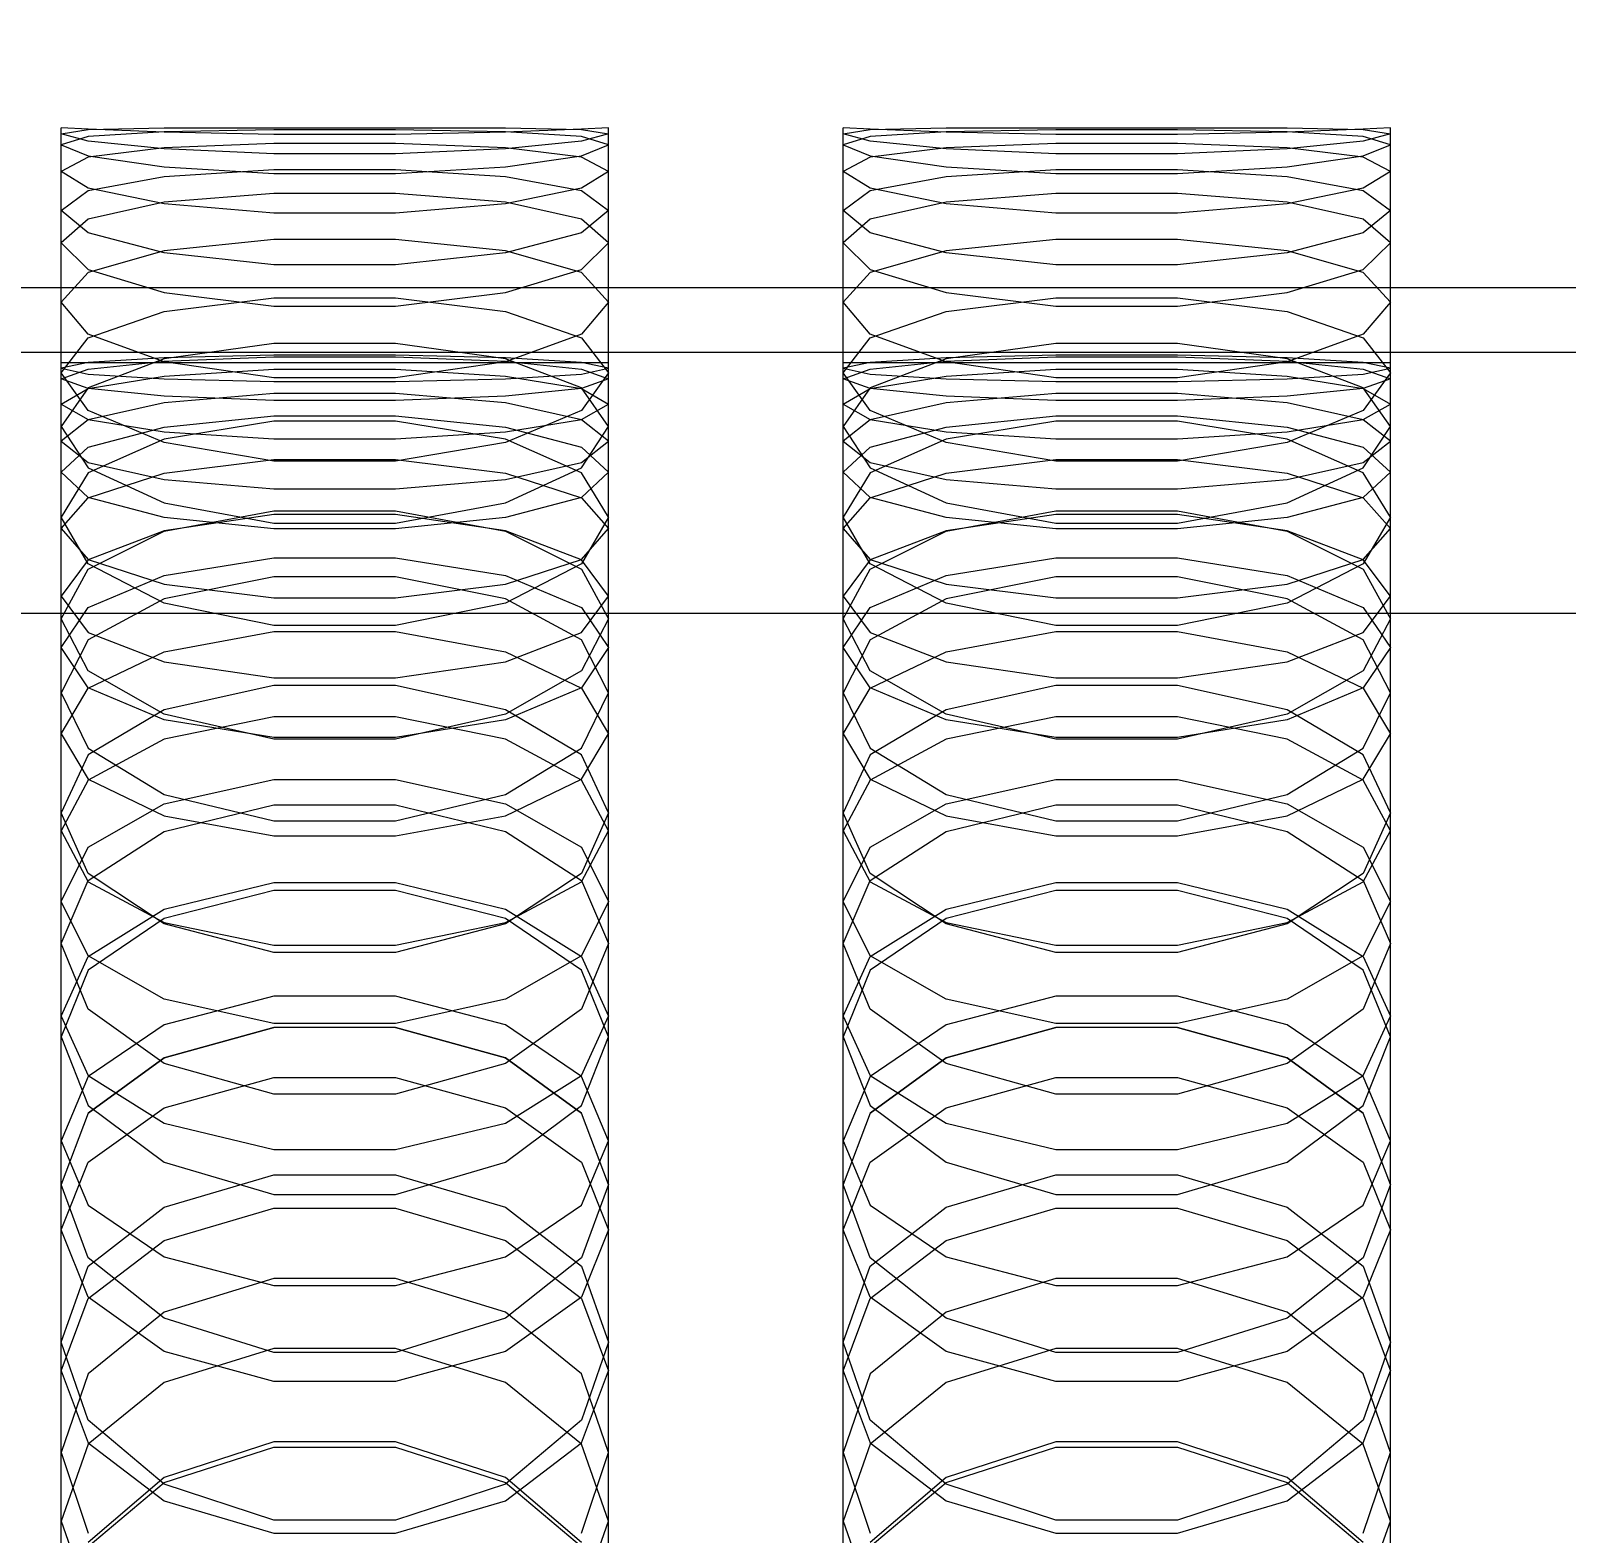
# Model space of a CAD drawing. Header units: millimetres. Extents: x -191664 to 191490, y -197311 to 10263.
# Drawn here: x 1876.7 to 1994.5, y -117190.6 to -117075.3 of the extents above; entities that cross this region are included whole.
import ezdxf

# ---------------------------------------------------------------- set-up
doc = ezdxf.new("R2010")
doc.units = ezdxf.units.MM
for name, color, linetype, lineweight in [('COTAS_P', 1, 'Continuous', 0), ('DET_briquetadora_frontal', 7, 'Continuous', 0), ('R15_COTAS_TRANSPORTE_P', 1, 'Continuous', 0)]:
    doc.layers.add(name, color=color, linetype=linetype, lineweight=lineweight)
doc.dimstyles.new('PLANTA_20', dxfattribs={"dimtxt": 50, "dimasz": 30, "dimexe": 30, "dimexo": 16, "dimgap": 20, "dimtad": 1, "dimtih": 1, "dimtoh": 1, "dimdec": 1, "dimzin": 0, "dimdsep": 46, "dimcen": 0.09, "dimadec": 0, "dimazin": 0, "dimtfac": 1, "dimtdec": 4, "dimtofl": 0, "dimtmove": 0, "dimatfit": 3, "dimfxl": 1, "dimtolj": 1, "dimtzin": 0, "dimarcsym": 0})

# ---------------------------------------------------------------- blocks, each defined once
blk = doc.blocks.new('*D85')
at = {"layer": 'COTAS_P', "color": 0, "lineweight": -2, "transparency": 16777216}
for p, q in [((1974, -116532.75), (1660, -116532.75)), ((1690, -119170), (1690, -116562.75)), ((1974, -119200), (1660, -119200))]:
    blk.add_line(p, q, dxfattribs=at)
at = {"layer": 'COTAS_P', "color": 0, "transparency": 16777216}
for points in [[(1685, -116562.75), (1695, -116562.75), (1690, -116532.75)], [(1685, -119170), (1695, -119170), (1690, -119200)]]:
    blk.add_solid(points, dxfattribs=at)
at = {"layer": 'Defpoints', "color": 0, "transparency": 16777216}
for p in [(1690, -116532.75), (1990, -116532.75), (1990, -119200)]:
    blk.add_point(p, dxfattribs=at)
blk = doc.blocks.new('*D133')
at = {"layer": 'Defpoints', "color": 0, "transparency": 16777216}
for p in [(439.69, -194147.98), (217.89, -194406.09), (-500, -194490), (-500, -194490), (500, -194490)]:
    blk.add_point(p, dxfattribs=at)
at = {"layer": 'R15_COTAS_TRANSPORTE_P', "color": 0, "lineweight": -2, "transparency": 16777216}
blk.add_arc((-500, -194490), 722.77, 2.37834, 17.62166, dxfattribs=at)
at = {"layer": 'R15_COTAS_TRANSPORTE_P', "color": 0, "transparency": 16777216}
for points in [[(184.12, -194272.81), (193.59, -194269.58), (179.18, -194242.8)], [(227.15, -194459.9), (217.15, -194460.11), (222.77, -194490)]]:
    blk.add_solid(points, dxfattribs=at)

msp = doc.modelspace()

# ---------------------------------------------------------------- linework, layer by layer
at = {"layer": 'DET_briquetadora_frontal', "color": 9, "true_color": 0xb9c3c2}
for p, q in [((1881.08, -117082.86), (1879, -117082.75)), ((1879, -117100.75), (1879, -117082.75)), ((1879, -117083.22), (1881.08, -117082.88)), ((1881.08, -117082.88), (1886.91, -117082.76)), ((1886.91, -117083.09), (1881.08, -117082.86)), ((1886.91, -117083.06), (1881.08, -117083.42)), ((1886.91, -117082.76), (1895.33, -117082.75)), ((1895.33, -117082.92), (1886.91, -117083.06)), ((1895.33, -117083.28), (1886.91, -117083.09)), ((1895.33, -117082.75), (1904.67, -117082.75)), ((1904.67, -117082.92), (1895.33, -117082.92)), ((1904.67, -117082.75), (1913.09, -117082.76)), ((1913.09, -117083.06), (1904.67, -117082.92)), ((1913.09, -117083.09), (1904.67, -117083.28)), ((1913.09, -117082.76), (1918.92, -117082.88)), ((1918.92, -117082.86), (1913.09, -117083.09)), ((1918.92, -117083.42), (1913.09, -117083.06)), ((1921, -117082.75), (1918.92, -117082.86)), ((1918.92, -117082.88), (1921, -117083.22)), ((1921, -117100.75), (1921, -117082.75)), ((1941.08, -117082.86), (1939, -117082.75)), ((1939, -117100.75), (1939, -117082.75)), ((1939, -117083.22), (1941.08, -117082.88)), ((1941.08, -117082.88), (1946.91, -117082.76)), ((1946.91, -117083.09), (1941.08, -117082.86)), ((1946.91, -117083.06), (1941.08, -117083.42)), ((1946.91, -117082.76), (1955.33, -117082.75)), ((1955.33, -117082.92), (1946.91, -117083.06)), ((1955.33, -117083.28), (1946.91, -117083.09)), ((1955.33, -117082.75), (1964.67, -117082.75)), ((1964.67, -117082.92), (1955.33, -117082.92)), ((1964.67, -117082.75), (1973.09, -117082.76)), ((1973.09, -117083.06), (1964.67, -117082.92)), ((1973.09, -117083.09), (1964.67, -117083.28)), ((1973.09, -117082.76), (1978.92, -117082.88)), ((1978.92, -117082.86), (1973.09, -117083.09)), ((1978.92, -117083.42), (1973.09, -117083.06)), ((1981, -117082.75), (1978.92, -117082.86)), ((1978.92, -117082.88), (1981, -117083.22)), ((1981, -117100.75), (1981, -117082.75)), ((1881.08, -117083.78), (1879, -117083.22)), ((1879, -117101.2), (1879, -117083.22)), ((1881.08, -117083.42), (1879, -117084.06)), ((1879, -117102), (1879, -117084.06)), ((1879, -117084.06), (1881.08, -117084.91)), ((1886.91, -117084.37), (1881.08, -117083.78)), ((1886.91, -117084.3), (1881.08, -117085.02)), ((1895.33, -117083.96), (1886.91, -117084.3)), ((1895.33, -117084.76), (1886.91, -117084.37)), ((1904.67, -117083.28), (1895.33, -117083.28)), ((1904.67, -117083.96), (1895.33, -117083.96)), ((1913.09, -117084.3), (1904.67, -117083.96)), ((1913.09, -117084.37), (1904.67, -117084.76)), ((1918.92, -117083.78), (1913.09, -117084.37)), ((1918.92, -117085.02), (1913.09, -117084.3)), ((1921, -117083.22), (1918.92, -117083.78)), ((1921, -117084.06), (1918.92, -117083.42)), ((1918.92, -117084.91), (1921, -117084.06)), ((1921, -117101.2), (1921, -117083.22)), ((1921, -117102), (1921, -117084.06)), ((1941.08, -117083.78), (1939, -117083.22)), ((1939, -117101.2), (1939, -117083.22)), ((1941.08, -117083.42), (1939, -117084.06)), ((1939, -117102), (1939, -117084.06)), ((1939, -117084.06), (1941.08, -117084.91)), ((1946.91, -117084.37), (1941.08, -117083.78)), ((1946.91, -117084.3), (1941.08, -117085.02)), ((1955.33, -117083.96), (1946.91, -117084.3)), ((1955.33, -117084.76), (1946.91, -117084.37)), ((1964.67, -117083.28), (1955.33, -117083.28)), ((1964.67, -117083.96), (1955.33, -117083.96)), ((1973.09, -117084.3), (1964.67, -117083.96)), ((1973.09, -117084.37), (1964.67, -117084.76)), ((1978.92, -117083.78), (1973.09, -117084.37)), ((1978.92, -117085.02), (1973.09, -117084.3)), ((1981, -117083.22), (1978.92, -117083.78)), ((1981, -117084.06), (1978.92, -117083.42)), ((1978.92, -117084.91), (1981, -117084.06)), ((1981, -117101.2), (1981, -117083.22)), ((1981, -117102), (1981, -117084.06)), ((1881.08, -117085.02), (1879, -117086.11)), ((1881.08, -117084.91), (1886.91, -117085.75)), ((1904.67, -117084.76), (1895.33, -117084.76)), ((1913.09, -117085.75), (1918.92, -117084.91)), ((1921, -117086.11), (1918.92, -117085.02)), ((1941.08, -117085.02), (1939, -117086.11)), ((1941.08, -117084.91), (1946.91, -117085.75)), ((1964.67, -117084.76), (1955.33, -117084.76)), ((1973.09, -117085.75), (1978.92, -117084.91)), ((1981, -117086.11), (1978.92, -117085.02)), ((1879, -117103.95), (1879, -117086.11)), ((1881.08, -117087.4), (1879, -117086.11)), ((1881.08, -117087.56), (1886.91, -117086.49)), ((1886.91, -117085.75), (1895.33, -117086.27)), ((1886.91, -117086.49), (1895.33, -117085.95)), ((1895.33, -117085.95), (1904.67, -117085.95)), ((1895.33, -117086.27), (1904.67, -117086.27)), ((1904.67, -117086.27), (1913.09, -117085.75)), ((1904.67, -117085.95), (1913.09, -117086.49)), ((1913.09, -117086.49), (1918.92, -117087.56)), ((1921, -117086.11), (1918.92, -117087.4)), ((1921, -117103.95), (1921, -117086.11)), ((1939, -117103.95), (1939, -117086.11)), ((1941.08, -117087.4), (1939, -117086.11)), ((1941.08, -117087.56), (1946.91, -117086.49)), ((1946.91, -117085.75), (1955.33, -117086.27)), ((1946.91, -117086.49), (1955.33, -117085.95)), ((1955.33, -117085.95), (1964.67, -117085.95)), ((1955.33, -117086.27), (1964.67, -117086.27)), ((1964.67, -117086.27), (1973.09, -117085.75)), ((1964.67, -117085.95), (1973.09, -117086.49)), ((1973.09, -117086.49), (1978.92, -117087.56)), ((1981, -117086.11), (1978.92, -117087.4)), ((1981, -117103.95), (1981, -117086.11)), ((1879, -117089.09), (1881.08, -117087.56)), ((1886.91, -117088.59), (1881.08, -117087.4)), ((1895.33, -117087.79), (1886.91, -117088.46)), ((1904.67, -117087.79), (1895.33, -117087.79)), ((1913.09, -117088.46), (1904.67, -117087.79)), ((1918.92, -117087.4), (1913.09, -117088.59)), ((1918.92, -117087.56), (1921, -117089.09)), ((1939, -117089.09), (1941.08, -117087.56)), ((1946.91, -117088.59), (1941.08, -117087.4)), ((1955.33, -117087.79), (1946.91, -117088.46)), ((1964.67, -117087.79), (1955.33, -117087.79)), ((1973.09, -117088.46), (1964.67, -117087.79)), ((1978.92, -117087.4), (1973.09, -117088.59)), ((1978.92, -117087.56), (1981, -117089.09)), ((1881.08, -117090.82), (1879, -117089.09)), ((1879, -117106.8), (1879, -117089.09)), ((1886.91, -117088.46), (1881.08, -117089.77)), ((1895.33, -117089.31), (1886.91, -117088.59)), ((1913.09, -117088.59), (1904.67, -117089.31)), ((1918.92, -117089.77), (1913.09, -117088.46)), ((1921, -117089.09), (1918.92, -117090.82)), ((1921, -117106.8), (1921, -117089.09)), ((1941.08, -117090.82), (1939, -117089.09)), ((1939, -117106.8), (1939, -117089.09)), ((1946.91, -117088.46), (1941.08, -117089.77)), ((1955.33, -117089.31), (1946.91, -117088.59)), ((1973.09, -117088.59), (1964.67, -117089.31)), ((1978.92, -117089.77), (1973.09, -117088.46)), ((1981, -117089.09), (1978.92, -117090.82)), ((1981, -117106.8), (1981, -117089.09)), ((1881.08, -117089.77), (1879, -117091.59)), ((1904.67, -117089.31), (1895.33, -117089.31)), ((1921, -117091.59), (1918.92, -117089.77)), ((1941.08, -117089.77), (1939, -117091.59)), ((1964.67, -117089.31), (1955.33, -117089.31)), ((1981, -117091.59), (1978.92, -117089.77)), ((1886.91, -117092.36), (1881.08, -117090.82)), ((1895.33, -117091.33), (1886.91, -117092.2)), ((1904.67, -117091.33), (1895.33, -117091.33)), ((1913.09, -117092.2), (1904.67, -117091.33)), ((1918.92, -117090.82), (1913.09, -117092.36)), ((1946.91, -117092.36), (1941.08, -117090.82)), ((1955.33, -117091.33), (1946.91, -117092.2)), ((1964.67, -117091.33), (1955.33, -117091.33)), ((1973.09, -117092.2), (1964.67, -117091.33)), ((1978.92, -117090.82), (1973.09, -117092.36)), ((1879, -117109.18), (1879, -117091.59)), ((1879, -117091.59), (1881.08, -117093.62)), ((1886.91, -117092.2), (1881.08, -117093.86)), ((1895.33, -117093.28), (1886.91, -117092.36)), ((1913.09, -117092.36), (1904.67, -117093.28)), ((1918.92, -117093.86), (1913.09, -117092.2)), ((1918.92, -117093.62), (1921, -117091.59)), ((1921, -117109.18), (1921, -117091.59)), ((1939, -117109.18), (1939, -117091.59)), ((1939, -117091.59), (1941.08, -117093.62)), ((1946.91, -117092.2), (1941.08, -117093.86)), ((1955.33, -117093.28), (1946.91, -117092.36)), ((1973.09, -117092.36), (1964.67, -117093.28)), ((1978.92, -117093.86), (1973.09, -117092.2)), ((1978.92, -117093.62), (1981, -117091.59)), ((1981, -117109.18), (1981, -117091.59)), ((1881.08, -117093.62), (1886.91, -117095.39)), ((1904.67, -117093.28), (1895.33, -117093.28)), ((1913.09, -117095.39), (1918.92, -117093.62)), ((1941.08, -117093.62), (1946.91, -117095.39)), ((1964.67, -117093.28), (1955.33, -117093.28)), ((1973.09, -117095.39), (1978.92, -117093.62)), ((1881.08, -117093.86), (1879, -117096.12)), ((1921, -117096.12), (1918.92, -117093.86)), ((1941.08, -117093.86), (1939, -117096.12)), ((1981, -117096.12), (1978.92, -117093.86)), ((2170, -117095.04), (1810, -117095.04)), ((1881.08, -117098.58), (1879, -117096.12)), ((1879, -117113.5), (1879, -117096.12)), ((1886.91, -117095.39), (1895.33, -117096.44)), ((1886.91, -117096.86), (1895.33, -117095.8)), ((1895.33, -117095.8), (1904.67, -117095.8)), ((1904.67, -117096.44), (1913.09, -117095.39)), ((1904.67, -117095.8), (1913.09, -117096.86)), ((1921, -117096.12), (1918.92, -117098.58)), ((1921, -117113.5), (1921, -117096.12)), ((1941.08, -117098.58), (1939, -117096.12)), ((1939, -117113.5), (1939, -117096.12)), ((1946.91, -117095.39), (1955.33, -117096.44)), ((1946.91, -117096.86), (1955.33, -117095.8)), ((1955.33, -117095.8), (1964.67, -117095.8)), ((1964.67, -117096.44), (1973.09, -117095.39)), ((1964.67, -117095.8), (1973.09, -117096.86)), ((1981, -117096.12), (1978.92, -117098.58)), ((1981, -117113.5), (1981, -117096.12)), ((1881.08, -117098.87), (1886.91, -117096.86)), ((1895.33, -117096.44), (1904.67, -117096.44)), ((1913.09, -117096.86), (1918.92, -117098.87)), ((1941.08, -117098.87), (1946.91, -117096.86)), ((1955.33, -117096.44), (1964.67, -117096.44)), ((1973.09, -117096.86), (1978.92, -117098.87)), ((1879, -117101.55), (1881.08, -117098.87)), ((1886.91, -117100.7), (1881.08, -117098.58)), ((1895.33, -117099.29), (1886.91, -117100.47)), ((1904.67, -117099.29), (1895.33, -117099.29)), ((1913.09, -117100.47), (1904.67, -117099.29)), ((1918.92, -117098.58), (1913.09, -117100.7)), ((1918.92, -117098.87), (1921, -117101.55)), ((1939, -117101.55), (1941.08, -117098.87)), ((1946.91, -117100.7), (1941.08, -117098.58)), ((1955.33, -117099.29), (1946.91, -117100.47)), ((1964.67, -117099.29), (1955.33, -117099.29)), ((1973.09, -117100.47), (1964.67, -117099.29)), ((1978.92, -117098.58), (1973.09, -117100.7)), ((1978.92, -117098.87), (1981, -117101.55)), ((2154, -117100), (1776, -117100)), ((1879, -117100.75), (1881.08, -117100.75)), ((1881.08, -117100.75), (1879, -117101.2)), ((1886.91, -117100.4), (1881.08, -117100.75)), ((1886.91, -117100.47), (1881.08, -117102.71)), ((1881.08, -117101.26), (1886.91, -117100.66)), ((1881.08, -117100.75), (1886.91, -117100.75)), ((1895.33, -117100.2), (1886.91, -117100.4)), ((1886.91, -117100.66), (1895.33, -117100.33)), ((1895.33, -117101.93), (1886.91, -117100.7)), ((1886.91, -117100.75), (1895.33, -117100.75)), ((1904.67, -117100.2), (1895.33, -117100.2)), ((1895.33, -117100.33), (1904.67, -117100.33)), ((1895.33, -117100.75), (1904.67, -117100.75)), ((1913.09, -117100.4), (1904.67, -117100.2)), ((1904.67, -117100.33), (1913.09, -117100.66)), ((1913.09, -117100.7), (1904.67, -117101.93)), ((1904.67, -117100.75), (1913.09, -117100.75)), ((1918.92, -117100.75), (1913.09, -117100.4)), ((1918.92, -117102.71), (1913.09, -117100.47)), ((1913.09, -117100.66), (1918.92, -117101.26)), ((1913.09, -117100.75), (1918.92, -117100.75)), ((1918.92, -117100.75), (1921, -117100.75)), ((1921, -117101.2), (1918.92, -117100.75)), ((1939, -117100.75), (1941.08, -117100.75)), ((1941.08, -117100.75), (1939, -117101.2)), ((1946.91, -117100.4), (1941.08, -117100.75)), ((1946.91, -117100.47), (1941.08, -117102.71)), ((1941.08, -117101.26), (1946.91, -117100.66)), ((1941.08, -117100.75), (1946.91, -117100.75)), ((1955.33, -117100.2), (1946.91, -117100.4)), ((1946.91, -117100.66), (1955.33, -117100.33)), ((1955.33, -117101.93), (1946.91, -117100.7)), ((1946.91, -117100.75), (1955.33, -117100.75)), ((1964.67, -117100.2), (1955.33, -117100.2)), ((1955.33, -117100.33), (1964.67, -117100.33)), ((1955.33, -117100.75), (1964.67, -117100.75)), ((1973.09, -117100.4), (1964.67, -117100.2)), ((1964.67, -117100.33), (1973.09, -117100.66)), ((1973.09, -117100.7), (1964.67, -117101.93)), ((1964.67, -117100.75), (1973.09, -117100.75)), ((1978.92, -117100.75), (1973.09, -117100.4)), ((1978.92, -117102.71), (1973.09, -117100.47)), ((1973.09, -117100.66), (1978.92, -117101.26)), ((1973.09, -117100.75), (1978.92, -117100.75)), ((1978.92, -117100.75), (1981, -117100.75)), ((1981, -117101.2), (1978.92, -117100.75)), ((1879, -117101.2), (1881.08, -117101.65)), ((1879, -117102), (1881.08, -117101.26)), ((1881.08, -117104.44), (1879, -117101.55)), ((1879, -117118.69), (1879, -117101.55)), ((1881.08, -117102.75), (1879, -117102)), ((1881.08, -117101.65), (1886.91, -117102.01)), ((1881.08, -117102.76), (1886.91, -117101.81)), ((1886.91, -117101.81), (1895.33, -117101.28)), ((1886.91, -117102.01), (1895.33, -117102.21)), ((1895.33, -117101.28), (1904.67, -117101.28)), ((1904.67, -117101.93), (1895.33, -117101.93)), ((1904.67, -117101.28), (1913.09, -117101.81)), ((1904.67, -117102.21), (1913.09, -117102.01)), ((1913.09, -117102.01), (1918.92, -117101.65)), ((1913.09, -117101.81), (1918.92, -117102.76)), ((1918.92, -117101.65), (1921, -117101.2)), ((1918.92, -117101.26), (1921, -117102)), ((1921, -117101.55), (1918.92, -117104.44)), ((1921, -117102), (1918.92, -117102.75)), ((1921, -117118.69), (1921, -117101.55)), ((1939, -117101.2), (1941.08, -117101.65)), ((1939, -117102), (1941.08, -117101.26)), ((1941.08, -117104.44), (1939, -117101.55)), ((1939, -117118.69), (1939, -117101.55)), ((1941.08, -117102.75), (1939, -117102)), ((1941.08, -117101.65), (1946.91, -117102.01)), ((1941.08, -117102.76), (1946.91, -117101.81)), ((1946.91, -117101.81), (1955.33, -117101.28)), ((1946.91, -117102.01), (1955.33, -117102.21)), ((1955.33, -117101.28), (1964.67, -117101.28)), ((1964.67, -117101.93), (1955.33, -117101.93)), ((1964.67, -117101.28), (1973.09, -117101.81)), ((1964.67, -117102.21), (1973.09, -117102.01)), ((1973.09, -117102.01), (1978.92, -117101.65)), ((1973.09, -117101.81), (1978.92, -117102.76)), ((1978.92, -117101.65), (1981, -117101.2)), ((1978.92, -117101.26), (1981, -117102)), ((1981, -117101.55), (1978.92, -117104.44)), ((1981, -117102), (1978.92, -117102.75)), ((1981, -117118.69), (1981, -117101.55)), ((1881.08, -117102.71), (1879, -117105.68)), ((1879, -117103.95), (1881.08, -117102.76)), ((1886.91, -117103.34), (1881.08, -117102.75)), ((1895.33, -117103.13), (1886.91, -117103.86)), ((1895.33, -117102.21), (1904.67, -117102.21)), ((1904.67, -117103.13), (1895.33, -117103.13)), ((1913.09, -117103.86), (1904.67, -117103.13)), ((1918.92, -117102.75), (1913.09, -117103.34)), ((1921, -117105.68), (1918.92, -117102.71)), ((1918.92, -117102.76), (1921, -117103.95)), ((1941.08, -117102.71), (1939, -117105.68)), ((1939, -117103.95), (1941.08, -117102.76)), ((1946.91, -117103.34), (1941.08, -117102.75)), ((1955.33, -117103.13), (1946.91, -117103.86)), ((1955.33, -117102.21), (1964.67, -117102.21)), ((1964.67, -117103.13), (1955.33, -117103.13)), ((1973.09, -117103.86), (1964.67, -117103.13)), ((1978.92, -117102.75), (1973.09, -117103.34)), ((1981, -117105.68), (1978.92, -117102.71)), ((1978.92, -117102.76), (1981, -117103.95)), ((1879, -117103.95), (1881.08, -117105.14)), ((1886.91, -117103.86), (1881.08, -117105.16)), ((1895.33, -117103.67), (1886.91, -117103.34)), ((1904.67, -117103.67), (1895.33, -117103.67)), ((1913.09, -117103.34), (1904.67, -117103.67)), ((1918.92, -117105.16), (1913.09, -117103.86)), ((1918.92, -117105.14), (1921, -117103.95)), ((1939, -117103.95), (1941.08, -117105.14)), ((1946.91, -117103.86), (1941.08, -117105.16)), ((1955.33, -117103.67), (1946.91, -117103.34)), ((1964.67, -117103.67), (1955.33, -117103.67)), ((1973.09, -117103.34), (1964.67, -117103.67)), ((1978.92, -117105.16), (1973.09, -117103.86)), ((1978.92, -117105.14), (1981, -117103.95)), ((1881.08, -117105.16), (1879, -117106.8)), ((1886.91, -117106.9), (1881.08, -117104.44)), ((1881.08, -117105.14), (1886.91, -117106.09)), ((1886.91, -117105.72), (1895.33, -117104.86)), ((1895.33, -117105.27), (1886.91, -117106.64)), ((1895.33, -117104.86), (1904.67, -117104.86)), ((1904.67, -117105.27), (1895.33, -117105.27)), ((1904.67, -117104.86), (1913.09, -117105.72)), ((1913.09, -117106.64), (1904.67, -117105.27)), ((1918.92, -117104.44), (1913.09, -117106.9)), ((1913.09, -117106.09), (1918.92, -117105.14)), ((1921, -117106.8), (1918.92, -117105.16)), ((1941.08, -117105.16), (1939, -117106.8)), ((1946.91, -117106.9), (1941.08, -117104.44)), ((1941.08, -117105.14), (1946.91, -117106.09)), ((1946.91, -117105.72), (1955.33, -117104.86)), ((1955.33, -117105.27), (1946.91, -117106.64)), ((1955.33, -117104.86), (1964.67, -117104.86)), ((1964.67, -117105.27), (1955.33, -117105.27)), ((1964.67, -117104.86), (1973.09, -117105.72)), ((1973.09, -117106.64), (1964.67, -117105.27)), ((1978.92, -117104.44), (1973.09, -117106.9)), ((1973.09, -117106.09), (1978.92, -117105.14)), ((1981, -117106.8), (1978.92, -117105.16)), ((1879, -117122.63), (1879, -117105.68)), ((1879, -117105.68), (1881.08, -117108.85)), ((1881.08, -117107.26), (1886.91, -117105.72)), ((1886.91, -117106.64), (1881.08, -117109.22)), ((1886.91, -117106.09), (1895.33, -117106.62)), ((1895.33, -117106.62), (1904.67, -117106.62)), ((1904.67, -117106.62), (1913.09, -117106.09)), ((1913.09, -117105.72), (1918.92, -117107.26)), ((1918.92, -117109.22), (1913.09, -117106.64)), ((1918.92, -117108.85), (1921, -117105.68)), ((1921, -117122.63), (1921, -117105.68)), ((1939, -117122.63), (1939, -117105.68)), ((1939, -117105.68), (1941.08, -117108.85)), ((1941.08, -117107.26), (1946.91, -117105.72)), ((1946.91, -117106.64), (1941.08, -117109.22)), ((1946.91, -117106.09), (1955.33, -117106.62)), ((1955.33, -117106.62), (1964.67, -117106.62)), ((1964.67, -117106.62), (1973.09, -117106.09)), ((1973.09, -117105.72), (1978.92, -117107.26)), ((1978.92, -117109.22), (1973.09, -117106.64)), ((1978.92, -117108.85), (1981, -117105.68)), ((1981, -117122.63), (1981, -117105.68)), ((1879, -117106.8), (1881.08, -117108.43)), ((1879, -117109.18), (1881.08, -117107.26)), ((1895.33, -117108.33), (1886.91, -117106.9)), ((1913.09, -117106.9), (1904.67, -117108.33)), ((1918.92, -117108.43), (1921, -117106.8)), ((1918.92, -117107.26), (1921, -117109.18)), ((1939, -117106.8), (1941.08, -117108.43)), ((1939, -117109.18), (1941.08, -117107.26)), ((1955.33, -117108.33), (1946.91, -117106.9)), ((1973.09, -117106.9), (1964.67, -117108.33)), ((1978.92, -117108.43), (1981, -117106.8)), ((1978.92, -117107.26), (1981, -117109.18)), ((1881.08, -117108.43), (1886.91, -117109.73)), ((1881.08, -117108.85), (1886.91, -117111.53)), ((1886.91, -117109.25), (1895.33, -117108.2)), ((1895.33, -117108.2), (1904.67, -117108.2)), ((1904.67, -117108.33), (1895.33, -117108.33)), ((1904.67, -117108.2), (1913.09, -117109.25)), ((1913.09, -117109.73), (1918.92, -117108.43)), ((1913.09, -117111.53), (1918.92, -117108.85)), ((1941.08, -117108.43), (1946.91, -117109.73)), ((1941.08, -117108.85), (1946.91, -117111.53)), ((1946.91, -117109.25), (1955.33, -117108.2)), ((1955.33, -117108.2), (1964.67, -117108.2)), ((1964.67, -117108.33), (1955.33, -117108.33)), ((1964.67, -117108.2), (1973.09, -117109.25)), ((1973.09, -117109.73), (1978.92, -117108.43)), ((1973.09, -117111.53), (1978.92, -117108.85)), ((1881.08, -117111.11), (1879, -117109.18)), ((1881.08, -117109.22), (1879, -117112.61)), ((1881.08, -117111.14), (1886.91, -117109.25)), ((1886.91, -117109.73), (1895.33, -117110.46)), ((1904.67, -117110.46), (1913.09, -117109.73)), ((1913.09, -117109.25), (1918.92, -117111.14)), ((1921, -117109.18), (1918.92, -117111.11)), ((1921, -117112.61), (1918.92, -117109.22)), ((1941.08, -117111.11), (1939, -117109.18)), ((1941.08, -117109.22), (1939, -117112.61)), ((1941.08, -117111.14), (1946.91, -117109.25)), ((1946.91, -117109.73), (1955.33, -117110.46)), ((1964.67, -117110.46), (1973.09, -117109.73)), ((1973.09, -117109.25), (1978.92, -117111.14)), ((1981, -117109.18), (1978.92, -117111.11)), ((1981, -117112.61), (1978.92, -117109.22)), ((1879, -117113.5), (1881.08, -117111.14)), ((1886.91, -117112.65), (1881.08, -117111.11)), ((1895.33, -117110.46), (1904.67, -117110.46)), ((1918.92, -117111.11), (1913.09, -117112.65)), ((1918.92, -117111.14), (1921, -117113.5)), ((1939, -117113.5), (1941.08, -117111.14)), ((1946.91, -117112.65), (1941.08, -117111.11)), ((1955.33, -117110.46), (1964.67, -117110.46)), ((1978.92, -117111.11), (1973.09, -117112.65)), ((1978.92, -117111.14), (1981, -117113.5)), ((1881.08, -117116.19), (1879, -117112.61)), ((1879, -117129.24), (1879, -117112.61)), ((1886.91, -117111.53), (1895.33, -117113.08)), ((1886.91, -117113.7), (1895.33, -117112.14)), ((1895.33, -117112.43), (1886.91, -117113.67)), ((1895.33, -117113.51), (1886.91, -117112.65)), ((1895.33, -117112.14), (1904.67, -117112.14)), ((1904.67, -117112.43), (1895.33, -117112.43)), ((1904.67, -117113.08), (1913.09, -117111.53)), ((1904.67, -117112.14), (1913.09, -117113.7)), ((1913.09, -117113.67), (1904.67, -117112.43)), ((1913.09, -117112.65), (1904.67, -117113.51)), ((1921, -117112.61), (1918.92, -117116.19)), ((1921, -117129.24), (1921, -117112.61)), ((1941.08, -117116.19), (1939, -117112.61)), ((1939, -117129.24), (1939, -117112.61)), ((1946.91, -117111.53), (1955.33, -117113.08)), ((1946.91, -117113.7), (1955.33, -117112.14)), ((1955.33, -117112.43), (1946.91, -117113.67)), ((1955.33, -117113.51), (1946.91, -117112.65)), ((1955.33, -117112.14), (1964.67, -117112.14)), ((1964.67, -117112.43), (1955.33, -117112.43)), ((1964.67, -117113.08), (1973.09, -117111.53)), ((1964.67, -117112.14), (1973.09, -117113.7)), ((1973.09, -117113.67), (1964.67, -117112.43)), ((1973.09, -117112.65), (1964.67, -117113.51)), ((1981, -117112.61), (1978.92, -117116.19)), ((1981, -117129.24), (1981, -117112.61)), ((1879, -117113.5), (1881.08, -117115.86)), ((1886.91, -117113.67), (1881.08, -117115.9)), ((1881.08, -117116.61), (1886.91, -117113.7)), ((1895.33, -117113.08), (1904.67, -117113.08)), ((1904.67, -117113.51), (1895.33, -117113.51)), ((1918.92, -117115.9), (1913.09, -117113.67)), ((1913.09, -117113.7), (1918.92, -117116.61)), ((1918.92, -117115.86), (1921, -117113.5)), ((1939, -117113.5), (1941.08, -117115.86)), ((1946.91, -117113.67), (1941.08, -117115.9)), ((1941.08, -117116.61), (1946.91, -117113.7)), ((1955.33, -117113.08), (1964.67, -117113.08)), ((1964.67, -117113.51), (1955.33, -117113.51)), ((1978.92, -117115.9), (1973.09, -117113.67)), ((1973.09, -117113.7), (1978.92, -117116.61)), ((1978.92, -117115.86), (1981, -117113.5)), ((1881.08, -117115.9), (1879, -117118.69)), ((1881.08, -117115.86), (1886.91, -117117.75)), ((1886.91, -117119.21), (1881.08, -117116.19)), ((1886.91, -117117.1), (1895.33, -117115.73)), ((1895.33, -117115.73), (1904.67, -117115.73)), ((1904.67, -117115.73), (1913.09, -117117.1)), ((1913.09, -117117.75), (1918.92, -117115.86)), ((1918.92, -117116.19), (1913.09, -117119.21)), ((1921, -117118.69), (1918.92, -117115.9)), ((1941.08, -117115.9), (1939, -117118.69)), ((1941.08, -117115.86), (1946.91, -117117.75)), ((1946.91, -117119.21), (1941.08, -117116.19)), ((1946.91, -117117.1), (1955.33, -117115.73)), ((1955.33, -117115.73), (1964.67, -117115.73)), ((1964.67, -117115.73), (1973.09, -117117.1)), ((1973.09, -117117.75), (1978.92, -117115.86)), ((1978.92, -117116.19), (1973.09, -117119.21)), ((1981, -117118.69), (1978.92, -117115.9)), ((1879, -117120.41), (1881.08, -117116.61)), ((1881.08, -117119.56), (1886.91, -117117.1)), ((1895.33, -117117.21), (1886.91, -117118.89)), ((1904.67, -117117.21), (1895.33, -117117.21)), ((1913.09, -117118.89), (1904.67, -117117.21)), ((1913.09, -117117.1), (1918.92, -117119.56)), ((1918.92, -117116.61), (1921, -117120.41)), ((1939, -117120.41), (1941.08, -117116.61)), ((1941.08, -117119.56), (1946.91, -117117.1)), ((1955.33, -117117.21), (1946.91, -117118.89)), ((1964.67, -117117.21), (1955.33, -117117.21)), ((1973.09, -117118.89), (1964.67, -117117.21)), ((1973.09, -117117.1), (1978.92, -117119.56)), ((1978.92, -117116.61), (1981, -117120.41)), ((1886.91, -117117.75), (1895.33, -117118.8)), ((1904.67, -117118.8), (1913.09, -117117.75)), ((1946.91, -117117.75), (1955.33, -117118.8)), ((1964.67, -117118.8), (1973.09, -117117.75)), ((1879, -117118.69), (1881.08, -117121.48)), ((1879, -117122.63), (1881.08, -117119.56)), ((1886.91, -117118.89), (1881.08, -117122.02)), ((1895.33, -117120.94), (1886.91, -117119.21)), ((1895.33, -117118.8), (1904.67, -117118.8)), ((1913.09, -117119.21), (1904.67, -117120.94)), ((1918.92, -117122.02), (1913.09, -117118.89)), ((1918.92, -117121.48), (1921, -117118.69)), ((1918.92, -117119.56), (1921, -117122.63)), ((1939, -117118.69), (1941.08, -117121.48)), ((1939, -117122.63), (1941.08, -117119.56)), ((1946.91, -117118.89), (1941.08, -117122.02)), ((1955.33, -117120.94), (1946.91, -117119.21)), ((1955.33, -117118.8), (1964.67, -117118.8)), ((1973.09, -117119.21), (1964.67, -117120.94)), ((1978.92, -117122.02), (1973.09, -117118.89)), ((1978.92, -117121.48), (1981, -117118.69)), ((1978.92, -117119.56), (1981, -117122.63)), ((1881.08, -117124.4), (1879, -117120.41)), ((1879, -117136.68), (1879, -117120.41)), ((1921, -117120.41), (1918.92, -117124.4)), ((1921, -117136.68), (1921, -117120.41)), ((1941.08, -117124.4), (1939, -117120.41)), ((1939, -117136.68), (1939, -117120.41)), ((1981, -117120.41), (1978.92, -117124.4)), ((1981, -117136.68), (1981, -117120.41)), ((1881.08, -117122.02), (1879, -117126.09)), ((1881.08, -117121.48), (1886.91, -117123.71)), ((1886.91, -117122.96), (1895.33, -117121.4)), ((1904.67, -117120.94), (1895.33, -117120.94)), ((1895.33, -117121.4), (1904.67, -117121.4)), ((1904.67, -117121.4), (1913.09, -117122.96)), ((1913.09, -117123.71), (1918.92, -117121.48)), ((1921, -117126.09), (1918.92, -117122.02)), ((1941.08, -117122.02), (1939, -117126.09)), ((1941.08, -117121.48), (1946.91, -117123.71)), ((1946.91, -117122.96), (1955.33, -117121.4)), ((1964.67, -117120.94), (1955.33, -117120.94)), ((1955.33, -117121.4), (1964.67, -117121.4)), ((1964.67, -117121.4), (1973.09, -117122.96)), ((1973.09, -117123.71), (1978.92, -117121.48)), ((1981, -117126.09), (1978.92, -117122.02)), ((1881.08, -117125.7), (1879, -117122.63)), ((1881.08, -117125.75), (1886.91, -117122.96)), ((1913.09, -117122.96), (1918.92, -117125.75)), ((1921, -117122.63), (1918.92, -117125.7)), ((1941.08, -117125.7), (1939, -117122.63)), ((1941.08, -117125.75), (1946.91, -117122.96)), ((1973.09, -117122.96), (1978.92, -117125.75)), ((1981, -117122.63), (1978.92, -117125.7)), ((1886.91, -117127.74), (1881.08, -117124.4)), ((1886.91, -117123.71), (1895.33, -117124.95)), ((1904.67, -117124.95), (1913.09, -117123.71)), ((1918.92, -117124.4), (1913.09, -117127.74)), ((1946.91, -117127.74), (1941.08, -117124.4)), ((1946.91, -117123.71), (1955.33, -117124.95)), ((1964.67, -117124.95), (1973.09, -117123.71)), ((1978.92, -117124.4), (1973.09, -117127.74)), ((1895.33, -117125.53), (1886.91, -117127.39)), ((1895.33, -117124.95), (1904.67, -117124.95)), ((1904.67, -117125.53), (1895.33, -117125.53)), ((1913.09, -117127.39), (1904.67, -117125.53)), ((1955.33, -117125.53), (1946.91, -117127.39)), ((1955.33, -117124.95), (1964.67, -117124.95)), ((1964.67, -117125.53), (1955.33, -117125.53)), ((1973.09, -117127.39), (1964.67, -117125.53)), ((1879, -117129.24), (1881.08, -117125.75)), ((1879, -117142.1), (1879, -117126.09)), ((1879, -117126.09), (1881.08, -117130.34)), ((1886.91, -117128.16), (1881.08, -117125.7)), ((1918.92, -117125.7), (1913.09, -117128.16)), ((1918.92, -117125.75), (1921, -117129.24)), ((1918.92, -117130.34), (1921, -117126.09)), ((1921, -117142.1), (1921, -117126.09)), ((1939, -117129.24), (1941.08, -117125.75)), ((1939, -117142.1), (1939, -117126.09)), ((1939, -117126.09), (1941.08, -117130.34)), ((1946.91, -117128.16), (1941.08, -117125.7)), ((1978.92, -117125.7), (1973.09, -117128.16)), ((1978.92, -117125.75), (1981, -117129.24)), ((1978.92, -117130.34), (1981, -117126.09)), ((1981, -117142.1), (1981, -117126.09)), ((1886.91, -117127.39), (1881.08, -117130.84)), ((1895.33, -117129.65), (1886.91, -117127.74)), ((1895.33, -117127.93), (1886.91, -117129.66)), ((1904.67, -117127.93), (1895.33, -117127.93)), ((1913.09, -117127.74), (1904.67, -117129.65)), ((1913.09, -117129.66), (1904.67, -117127.93)), ((1918.92, -117130.84), (1913.09, -117127.39)), ((1946.91, -117127.39), (1941.08, -117130.84)), ((1955.33, -117129.65), (1946.91, -117127.74)), ((1955.33, -117127.93), (1946.91, -117129.66)), ((1964.67, -117127.93), (1955.33, -117127.93)), ((1973.09, -117127.74), (1964.67, -117129.65)), ((1973.09, -117129.66), (1964.67, -117127.93)), ((1978.92, -117130.84), (1973.09, -117127.39)), ((1895.33, -117129.52), (1886.91, -117128.16)), ((1913.09, -117128.16), (1904.67, -117129.52)), ((1955.33, -117129.52), (1946.91, -117128.16)), ((1973.09, -117128.16), (1964.67, -117129.52)), ((1879, -117129.24), (1881.08, -117132.72)), ((1886.91, -117129.66), (1881.08, -117132.79)), ((1881.08, -117130.34), (1886.91, -117133.89)), ((1904.67, -117129.52), (1895.33, -117129.52)), ((1904.67, -117129.65), (1895.33, -117129.65)), ((1918.92, -117132.79), (1913.09, -117129.66)), ((1913.09, -117133.89), (1918.92, -117130.34)), ((1918.92, -117132.72), (1921, -117129.24)), ((1939, -117129.24), (1941.08, -117132.72)), ((1946.91, -117129.66), (1941.08, -117132.79)), ((1941.08, -117130.34), (1946.91, -117133.89)), ((1964.67, -117129.52), (1955.33, -117129.52)), ((1964.67, -117129.65), (1955.33, -117129.65)), ((1978.92, -117132.79), (1973.09, -117129.66)), ((1973.09, -117133.89), (1978.92, -117130.34)), ((1978.92, -117132.72), (1981, -117129.24)), ((1881.08, -117130.84), (1879, -117135.3)), ((1921, -117135.3), (1918.92, -117130.84)), ((1941.08, -117130.84), (1939, -117135.3)), ((1981, -117135.3), (1978.92, -117130.84)), ((1881.08, -117132.79), (1879, -117136.68)), ((1881.08, -117132.72), (1886.91, -117135.52)), ((1886.91, -117134.6), (1895.33, -117132.74)), ((1895.33, -117132.74), (1904.67, -117132.74)), ((1904.67, -117132.74), (1913.09, -117134.6)), ((1913.09, -117135.52), (1918.92, -117132.72)), ((1921, -117136.68), (1918.92, -117132.79)), ((1941.08, -117132.79), (1939, -117136.68)), ((1941.08, -117132.72), (1946.91, -117135.52)), ((1946.91, -117134.6), (1955.33, -117132.74)), ((1955.33, -117132.74), (1964.67, -117132.74)), ((1964.67, -117132.74), (1973.09, -117134.6)), ((1973.09, -117135.52), (1978.92, -117132.72)), ((1981, -117136.68), (1978.92, -117132.79)), ((1881.08, -117137.94), (1886.91, -117134.6)), ((1886.91, -117133.89), (1895.33, -117135.92)), ((1886.91, -117136.73), (1895.33, -117134.69)), ((1895.33, -117134.69), (1904.67, -117134.69)), ((1904.67, -117135.92), (1913.09, -117133.89)), ((1904.67, -117134.69), (1913.09, -117136.73)), ((1913.09, -117134.6), (1918.92, -117137.94)), ((1941.08, -117137.94), (1946.91, -117134.6)), ((1946.91, -117133.89), (1955.33, -117135.92)), ((1946.91, -117136.73), (1955.33, -117134.69)), ((1955.33, -117134.69), (1964.67, -117134.69)), ((1964.67, -117135.92), (1973.09, -117133.89)), ((1964.67, -117134.69), (1973.09, -117136.73)), ((1973.09, -117134.6), (1978.92, -117137.94)), ((1881.08, -117139.95), (1879, -117135.3)), ((1879, -117150.89), (1879, -117135.3)), ((1886.91, -117135.52), (1895.33, -117137.07)), ((1895.33, -117135.92), (1904.67, -117135.92)), ((1904.67, -117137.07), (1913.09, -117135.52)), ((1921, -117135.3), (1918.92, -117139.95)), ((1921, -117150.89), (1921, -117135.3)), ((1941.08, -117139.95), (1939, -117135.3)), ((1939, -117150.89), (1939, -117135.3)), ((1946.91, -117135.52), (1955.33, -117137.07)), ((1955.33, -117135.92), (1964.67, -117135.92)), ((1964.67, -117137.07), (1973.09, -117135.52)), ((1981, -117135.3), (1978.92, -117139.95)), ((1981, -117150.89), (1981, -117135.3)), ((1879, -117136.68), (1881.08, -117140.58)), ((1881.08, -117140.49), (1886.91, -117136.73)), ((1895.33, -117137.07), (1904.67, -117137.07)), ((1913.09, -117136.73), (1918.92, -117140.49)), ((1918.92, -117140.58), (1921, -117136.68)), ((1939, -117136.68), (1941.08, -117140.58)), ((1941.08, -117140.49), (1946.91, -117136.73)), ((1955.33, -117137.07), (1964.67, -117137.07)), ((1973.09, -117136.73), (1978.92, -117140.49)), ((1978.92, -117140.58), (1981, -117136.68)), ((1879, -117142.1), (1881.08, -117137.94)), ((1918.92, -117137.94), (1921, -117142.1)), ((1939, -117142.1), (1941.08, -117137.94)), ((1978.92, -117137.94), (1981, -117142.1)), ((1879, -117145.33), (1881.08, -117140.49)), ((1886.91, -117143.81), (1881.08, -117139.95)), ((1881.08, -117140.58), (1886.91, -117143.7)), ((1886.91, -117142.68), (1895.33, -117140.65)), ((1895.33, -117140.65), (1904.67, -117140.65)), ((1904.67, -117140.65), (1913.09, -117142.68)), ((1918.92, -117139.95), (1913.09, -117143.81)), ((1913.09, -117143.7), (1918.92, -117140.58)), ((1918.92, -117140.49), (1921, -117145.33)), ((1939, -117145.33), (1941.08, -117140.49)), ((1946.91, -117143.81), (1941.08, -117139.95)), ((1941.08, -117140.58), (1946.91, -117143.7)), ((1946.91, -117142.68), (1955.33, -117140.65)), ((1955.33, -117140.65), (1964.67, -117140.65)), ((1964.67, -117140.65), (1973.09, -117142.68)), ((1978.92, -117139.95), (1973.09, -117143.81)), ((1973.09, -117143.7), (1978.92, -117140.58)), ((1978.92, -117140.49), (1981, -117145.33)), ((1881.08, -117146.26), (1879, -117142.1)), ((1895.33, -117141.25), (1886.91, -117143.4)), ((1904.67, -117141.25), (1895.33, -117141.25)), ((1913.09, -117143.4), (1904.67, -117141.25)), ((1921, -117142.1), (1918.92, -117146.26)), ((1941.08, -117146.26), (1939, -117142.1)), ((1955.33, -117141.25), (1946.91, -117143.4)), ((1964.67, -117141.25), (1955.33, -117141.25)), ((1973.09, -117143.4), (1964.67, -117141.25)), ((1981, -117142.1), (1978.92, -117146.26)), ((1881.08, -117146.33), (1886.91, -117142.68)), ((1913.09, -117142.68), (1918.92, -117146.33)), ((1941.08, -117146.33), (1946.91, -117142.68)), ((1973.09, -117142.68), (1978.92, -117146.33)), ((1886.91, -117143.4), (1881.08, -117147.37)), ((1886.91, -117143.7), (1895.33, -117145.44)), ((1895.33, -117146), (1886.91, -117143.81)), ((1904.67, -117145.44), (1913.09, -117143.7)), ((1913.09, -117143.81), (1904.67, -117146)), ((1918.92, -117147.37), (1913.09, -117143.4)), ((1946.91, -117143.4), (1941.08, -117147.37)), ((1946.91, -117143.7), (1955.33, -117145.44)), ((1955.33, -117146), (1946.91, -117143.81)), ((1964.67, -117145.44), (1973.09, -117143.7)), ((1973.09, -117143.81), (1964.67, -117146)), ((1978.92, -117147.37), (1973.09, -117143.4)), ((1881.08, -117150.36), (1879, -117145.33)), ((1879, -117160.46), (1879, -117145.33)), ((1895.33, -117145.44), (1904.67, -117145.44)), ((1921, -117145.33), (1918.92, -117150.36)), ((1921, -117160.46), (1921, -117145.33)), ((1941.08, -117150.36), (1939, -117145.33)), ((1939, -117160.46), (1939, -117145.33)), ((1955.33, -117145.44), (1964.67, -117145.44)), ((1981, -117145.33), (1978.92, -117150.36)), ((1981, -117160.46), (1981, -117145.33)), ((1879, -117150.89), (1881.08, -117146.33)), ((1886.91, -117149.6), (1881.08, -117146.26)), ((1904.67, -117146), (1895.33, -117146)), ((1918.92, -117146.26), (1913.09, -117149.6)), ((1918.92, -117146.33), (1921, -117150.89)), ((1939, -117150.89), (1941.08, -117146.33)), ((1946.91, -117149.6), (1941.08, -117146.26)), ((1964.67, -117146), (1955.33, -117146)), ((1978.92, -117146.26), (1973.09, -117149.6)), ((1978.92, -117146.33), (1981, -117150.89)), ((1881.08, -117147.37), (1879, -117152.47)), ((1921, -117152.47), (1918.92, -117147.37)), ((1941.08, -117147.37), (1939, -117152.47)), ((1981, -117152.47), (1978.92, -117147.37)), ((1886.91, -117154.52), (1881.08, -117150.36)), ((1895.33, -117149.37), (1886.91, -117151.57)), ((1895.33, -117151.45), (1886.91, -117149.6)), ((1904.67, -117149.37), (1895.33, -117149.37)), ((1913.09, -117151.57), (1904.67, -117149.37)), ((1913.09, -117149.6), (1904.67, -117151.45)), ((1918.92, -117150.36), (1913.09, -117154.52)), ((1946.91, -117154.52), (1941.08, -117150.36)), ((1955.33, -117149.37), (1946.91, -117151.57)), ((1955.33, -117151.45), (1946.91, -117149.6)), ((1964.67, -117149.37), (1955.33, -117149.37)), ((1973.09, -117151.57), (1964.67, -117149.37)), ((1973.09, -117149.6), (1964.67, -117151.45)), ((1978.92, -117150.36), (1973.09, -117154.52)), ((1879, -117150.89), (1881.08, -117155.45)), ((1904.67, -117151.45), (1895.33, -117151.45)), ((1918.92, -117155.45), (1921, -117150.89)), ((1939, -117150.89), (1941.08, -117155.45)), ((1964.67, -117151.45), (1955.33, -117151.45)), ((1978.92, -117155.45), (1981, -117150.89)), ((1879, -117167.27), (1879, -117152.47)), ((1879, -117152.47), (1881.08, -117157.74)), ((1886.91, -117151.57), (1881.08, -117155.52)), ((1895.33, -117151.77), (1886.91, -117154.08)), ((1886.91, -117154.09), (1895.33, -117151.77)), ((1904.67, -117151.77), (1895.33, -117151.77)), ((1913.09, -117154.08), (1904.67, -117151.77)), ((1904.67, -117151.77), (1913.09, -117154.09)), ((1918.92, -117155.52), (1913.09, -117151.57)), ((1918.92, -117157.74), (1921, -117152.47)), ((1921, -117167.27), (1921, -117152.47)), ((1939, -117167.27), (1939, -117152.47)), ((1939, -117152.47), (1941.08, -117157.74)), ((1946.91, -117151.57), (1941.08, -117155.52)), ((1955.33, -117151.77), (1946.91, -117154.08)), ((1946.91, -117154.09), (1955.33, -117151.77)), ((1964.67, -117151.77), (1955.33, -117151.77)), ((1973.09, -117154.08), (1964.67, -117151.77)), ((1964.67, -117151.77), (1973.09, -117154.09)), ((1978.92, -117155.52), (1973.09, -117151.57)), ((1978.92, -117157.74), (1981, -117152.47)), ((1981, -117167.27), (1981, -117152.47)), ((1886.91, -117154.08), (1881.08, -117158.34)), ((1881.08, -117158.34), (1886.91, -117154.09)), ((1895.33, -117156.88), (1886.91, -117154.52)), ((1913.09, -117154.52), (1904.67, -117156.88)), ((1918.92, -117158.34), (1913.09, -117154.08)), ((1913.09, -117154.09), (1918.92, -117158.34)), ((1946.91, -117154.08), (1941.08, -117158.34)), ((1941.08, -117158.34), (1946.91, -117154.09)), ((1955.33, -117156.88), (1946.91, -117154.52)), ((1973.09, -117154.52), (1964.67, -117156.88)), ((1978.92, -117158.34), (1973.09, -117154.08)), ((1973.09, -117154.09), (1978.92, -117158.34)), ((1881.08, -117155.52), (1879, -117160.46)), ((1881.08, -117155.45), (1886.91, -117159.1)), ((1886.91, -117157.92), (1895.33, -117155.61)), ((1895.33, -117155.61), (1904.67, -117155.61)), ((1904.67, -117155.61), (1913.09, -117157.92)), ((1913.09, -117159.1), (1918.92, -117155.45)), ((1921, -117160.46), (1918.92, -117155.52)), ((1941.08, -117155.52), (1939, -117160.46)), ((1941.08, -117155.45), (1946.91, -117159.1)), ((1946.91, -117157.92), (1955.33, -117155.61)), ((1955.33, -117155.61), (1964.67, -117155.61)), ((1964.67, -117155.61), (1973.09, -117157.92)), ((1973.09, -117159.1), (1978.92, -117155.45)), ((1981, -117160.46), (1978.92, -117155.52)), ((1904.67, -117156.88), (1895.33, -117156.88)), ((1964.67, -117156.88), (1955.33, -117156.88)), ((1881.08, -117158.34), (1879, -117163.81)), ((1881.08, -117157.74), (1886.91, -117162.09)), ((1881.08, -117162.08), (1886.91, -117157.92)), ((1913.09, -117162.09), (1918.92, -117157.74)), ((1913.09, -117157.92), (1918.92, -117162.08)), ((1921, -117163.81), (1918.92, -117158.34)), ((1941.08, -117158.34), (1939, -117163.81)), ((1941.08, -117157.74), (1946.91, -117162.09)), ((1941.08, -117162.08), (1946.91, -117157.92)), ((1973.09, -117162.09), (1978.92, -117157.74)), ((1973.09, -117157.92), (1978.92, -117162.08)), ((1981, -117163.81), (1978.92, -117158.34)), ((1886.91, -117159.1), (1895.33, -117161.13)), ((1904.67, -117161.13), (1913.09, -117159.1)), ((1946.91, -117159.1), (1955.33, -117161.13)), ((1964.67, -117161.13), (1973.09, -117159.1)), ((1879, -117160.46), (1881.08, -117165.4)), ((1918.92, -117165.4), (1921, -117160.46)), ((1939, -117160.46), (1941.08, -117165.4)), ((1978.92, -117165.4), (1981, -117160.46)), ((1879, -117167.27), (1881.08, -117162.08)), ((1886.91, -117162.09), (1895.33, -117164.56)), ((1895.33, -117161.13), (1904.67, -117161.13)), ((1904.67, -117164.56), (1913.09, -117162.09)), ((1918.92, -117162.08), (1921, -117167.27)), ((1939, -117167.27), (1941.08, -117162.08)), ((1946.91, -117162.09), (1955.33, -117164.56)), ((1955.33, -117161.13), (1964.67, -117161.13)), ((1964.67, -117164.56), (1973.09, -117162.09)), ((1978.92, -117162.08), (1981, -117167.27)), ((1886.91, -117165.54), (1895.33, -117163.06)), ((1895.33, -117163.06), (1904.67, -117163.06)), ((1904.67, -117163.06), (1913.09, -117165.54)), ((1946.91, -117165.54), (1955.33, -117163.06)), ((1955.33, -117163.06), (1964.67, -117163.06)), ((1964.67, -117163.06), (1973.09, -117165.54)), ((1881.08, -117169.44), (1879, -117163.81)), ((1879, -117178.09), (1879, -117163.81)), ((1921, -117163.81), (1918.92, -117169.44)), ((1921, -117178.09), (1921, -117163.81)), ((1941.08, -117169.44), (1939, -117163.81)), ((1939, -117178.09), (1939, -117163.81)), ((1981, -117163.81), (1978.92, -117169.44)), ((1981, -117178.09), (1981, -117163.81)), ((1881.08, -117165.4), (1886.91, -117169.36)), ((1881.08, -117170.08), (1886.91, -117165.54)), ((1886.91, -117168.09), (1895.33, -117165.62)), ((1895.33, -117164.56), (1904.67, -117164.56)), ((1895.33, -117165.62), (1904.67, -117165.62)), ((1904.67, -117165.62), (1913.09, -117168.09)), ((1913.09, -117169.36), (1918.92, -117165.4)), ((1913.09, -117165.54), (1918.92, -117170.08)), ((1941.08, -117165.4), (1946.91, -117169.36)), ((1941.08, -117170.08), (1946.91, -117165.54)), ((1946.91, -117168.09), (1955.33, -117165.62)), ((1955.33, -117164.56), (1964.67, -117164.56)), ((1955.33, -117165.62), (1964.67, -117165.62)), ((1964.67, -117165.62), (1973.09, -117168.09)), ((1973.09, -117169.36), (1978.92, -117165.4)), ((1973.09, -117165.54), (1978.92, -117170.08)), ((1881.08, -117172.45), (1879, -117167.27)), ((1921, -117167.27), (1918.92, -117172.45)), ((1941.08, -117172.45), (1939, -117167.27)), ((1981, -117167.27), (1978.92, -117172.45)), ((1881.08, -117172.54), (1886.91, -117168.09)), ((1913.09, -117168.09), (1918.92, -117172.54)), ((1941.08, -117172.54), (1946.91, -117168.09)), ((1973.09, -117168.09), (1978.92, -117172.54)), ((1879, -117175.9), (1881.08, -117170.08)), ((1886.91, -117174.07), (1881.08, -117169.44)), ((1886.91, -117169.36), (1895.33, -117171.56)), ((1904.67, -117171.56), (1913.09, -117169.36)), ((1918.92, -117169.44), (1913.09, -117174.07)), ((1918.92, -117170.08), (1921, -117175.9)), ((1939, -117175.9), (1941.08, -117170.08)), ((1946.91, -117174.07), (1941.08, -117169.44)), ((1946.91, -117169.36), (1955.33, -117171.56)), ((1964.67, -117171.56), (1973.09, -117169.36)), ((1978.92, -117169.44), (1973.09, -117174.07)), ((1978.92, -117170.08), (1981, -117175.9)), ((1895.33, -117171.01), (1886.91, -117173.59)), ((1904.67, -117171.01), (1895.33, -117171.01)), ((1895.33, -117171.56), (1904.67, -117171.56)), ((1913.09, -117173.59), (1904.67, -117171.01)), ((1955.33, -117171.01), (1946.91, -117173.59)), ((1964.67, -117171.01), (1955.33, -117171.01)), ((1955.33, -117171.56), (1964.67, -117171.56)), ((1973.09, -117173.59), (1964.67, -117171.01)), ((1879, -117178.09), (1881.08, -117172.54)), ((1886.91, -117176.61), (1881.08, -117172.45)), ((1918.92, -117172.45), (1913.09, -117176.61)), ((1918.92, -117172.54), (1921, -117178.09)), ((1939, -117178.09), (1941.08, -117172.54)), ((1946.91, -117176.61), (1941.08, -117172.45)), ((1978.92, -117172.45), (1973.09, -117176.61)), ((1978.92, -117172.54), (1981, -117178.09)), ((1886.91, -117173.59), (1881.08, -117178.32)), ((1918.92, -117178.32), (1913.09, -117173.59)), ((1946.91, -117173.59), (1941.08, -117178.32)), ((1978.92, -117178.32), (1973.09, -117173.59)), ((1895.33, -117176.69), (1886.91, -117174.07)), ((1913.09, -117174.07), (1904.67, -117176.69)), ((1955.33, -117176.69), (1946.91, -117174.07)), ((1973.09, -117174.07), (1964.67, -117176.69)), ((1881.08, -117181.87), (1879, -117175.9)), ((1879, -117189.62), (1879, -117175.9)), ((1921, -117175.9), (1918.92, -117181.87)), ((1921, -117189.62), (1921, -117175.9)), ((1941.08, -117181.87), (1939, -117175.9)), ((1939, -117189.62), (1939, -117175.9)), ((1981, -117175.9), (1978.92, -117181.87)), ((1981, -117189.62), (1981, -117175.9)), ((1895.33, -117176.38), (1886.91, -117179)), ((1895.33, -117178.92), (1886.91, -117176.61)), ((1904.67, -117176.38), (1895.33, -117176.38)), ((1904.67, -117176.69), (1895.33, -117176.69)), ((1913.09, -117179), (1904.67, -117176.38)), ((1913.09, -117176.61), (1904.67, -117178.92)), ((1955.33, -117176.38), (1946.91, -117179)), ((1955.33, -117178.92), (1946.91, -117176.61)), ((1964.67, -117176.38), (1955.33, -117176.38)), ((1964.67, -117176.69), (1955.33, -117176.69)), ((1973.09, -117179), (1964.67, -117176.38)), ((1973.09, -117176.61), (1964.67, -117178.92)), ((1879, -117178.09), (1881.08, -117183.63)), ((1881.08, -117178.32), (1879, -117184.36)), ((1918.92, -117183.63), (1921, -117178.09)), ((1921, -117184.36), (1918.92, -117178.32)), ((1939, -117178.09), (1941.08, -117183.63)), ((1941.08, -117178.32), (1939, -117184.36)), ((1978.92, -117183.63), (1981, -117178.09)), ((1981, -117184.36), (1978.92, -117178.32)), ((1886.91, -117179), (1881.08, -117183.73)), ((1904.67, -117178.92), (1895.33, -117178.92)), ((1918.92, -117183.73), (1913.09, -117179)), ((1946.91, -117179), (1941.08, -117183.73)), ((1964.67, -117178.92), (1955.33, -117178.92)), ((1978.92, -117183.73), (1973.09, -117179)), ((1886.91, -117186.78), (1881.08, -117181.87)), ((1918.92, -117181.87), (1913.09, -117186.78)), ((1946.91, -117186.78), (1941.08, -117181.87)), ((1978.92, -117181.87), (1973.09, -117186.78)), ((1881.08, -117183.73), (1879, -117189.62)), ((1879, -117197.7), (1879, -117184.36)), ((1879, -117184.36), (1881.08, -117190.56)), ((1881.08, -117183.63), (1886.91, -117188.08)), ((1895.33, -117183.54), (1886.91, -117186.27)), ((1886.91, -117186.67), (1895.33, -117183.95)), ((1904.67, -117183.54), (1895.33, -117183.54)), ((1895.33, -117183.95), (1904.67, -117183.95)), ((1913.09, -117186.27), (1904.67, -117183.54)), ((1904.67, -117183.95), (1913.09, -117186.67)), ((1913.09, -117188.08), (1918.92, -117183.63)), ((1921, -117189.62), (1918.92, -117183.73)), ((1918.92, -117190.56), (1921, -117184.36)), ((1921, -117197.7), (1921, -117184.36)), ((1941.08, -117183.73), (1939, -117189.62)), ((1939, -117197.7), (1939, -117184.36)), ((1939, -117184.36), (1941.08, -117190.56)), ((1941.08, -117183.63), (1946.91, -117188.08)), ((1955.33, -117183.54), (1946.91, -117186.27)), ((1946.91, -117186.67), (1955.33, -117183.95)), ((1964.67, -117183.54), (1955.33, -117183.54)), ((1955.33, -117183.95), (1964.67, -117183.95)), ((1973.09, -117186.27), (1964.67, -117183.54)), ((1964.67, -117183.95), (1973.09, -117186.67)), ((1973.09, -117188.08), (1978.92, -117183.63)), ((1981, -117189.62), (1978.92, -117183.73)), ((1978.92, -117190.56), (1981, -117184.36)), ((1981, -117197.7), (1981, -117184.36)), ((1886.91, -117186.27), (1881.08, -117191.27)), ((1881.08, -117191.58), (1886.91, -117186.67)), ((1895.33, -117189.55), (1886.91, -117186.78)), ((1913.09, -117186.78), (1904.67, -117189.55)), ((1918.92, -117191.27), (1913.09, -117186.27)), ((1913.09, -117186.67), (1918.92, -117191.58)), ((1946.91, -117186.27), (1941.08, -117191.27)), ((1941.08, -117191.58), (1946.91, -117186.67)), ((1955.33, -117189.55), (1946.91, -117186.78)), ((1973.09, -117186.78), (1964.67, -117189.55)), ((1978.92, -117191.27), (1973.09, -117186.27)), ((1973.09, -117186.67), (1978.92, -117191.58)), ((1886.91, -117188.08), (1895.33, -117190.55)), ((1904.67, -117190.55), (1913.09, -117188.08)), ((1946.91, -117188.08), (1955.33, -117190.55)), ((1964.67, -117190.55), (1973.09, -117188.08)), ((1879, -117189.62), (1881.08, -117195.52)), ((1904.67, -117189.55), (1895.33, -117189.55)), ((1918.92, -117195.52), (1921, -117189.62)), ((1939, -117189.62), (1941.08, -117195.52)), ((1964.67, -117189.55), (1955.33, -117189.55)), ((1978.92, -117195.52), (1981, -117189.62)), ((1895.33, -117190.55), (1904.67, -117190.55)), ((1955.33, -117190.55), (1964.67, -117190.55))]:
    msp.add_line(p, q, dxfattribs=at)
at = {"layer": 'DET_briquetadora_frontal', "color": 8, "true_color": 0x6f7d84}
msp.add_line((2170, -117120), (1810, -117120), dxfattribs=at)

# ---------------------------------------------------------------- dimensions: what is measured, and where the dimension line sits
at = {"layer": 'COTAS_P'}
dim = msp.add_aligned_dim(p1=(1990, -119200), p2=(1990, -116532.75), distance=300, text='<> P', dimstyle='PLANTA_20', dxfattribs=at)
dim.commit()
dim.dimension.update_dxf_attribs({"geometry": '*D85', "text_midpoint": (1690, -117866.375)})
at = {"layer": 'R15_COTAS_TRANSPORTE_P'}
dim = msp.add_angular_dim_2l(base=(217.89, -194406.09), line1=((-500, -194490), (500, -194490)), line2=((-500, -194490), (439.69, -194147.98)), dimstyle='PLANTA_20', dxfattribs=at)
dim.commit()
dim.dimension.update_dxf_attribs({"geometry": '*D133', "text_midpoint": (191490.46, -33543.69)})

doc.saveas('drawing.dxf')
